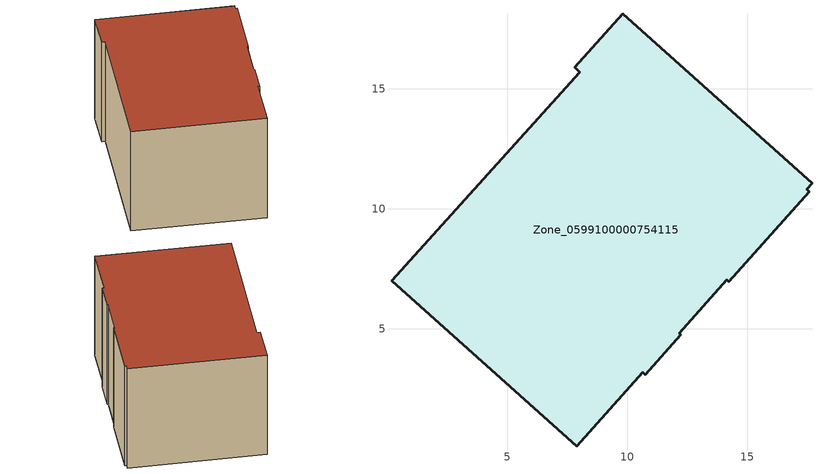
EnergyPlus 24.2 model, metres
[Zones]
Zone_0599100000754115
 floor ground (C_G): 7.82,15.9 9.8,18.13 17.7,11.06 17.47,10.8 17.58,10.7 14.22,6.97 14.15,7.03 12.16,4.8 12.23,4.74 10.76,3.09 10.65,3.19 7.88,0.1 0.17,7 8.02,15.7 z7.39
 wall outside (C_F): 12.23,4.74 12.16,4.8 14.15,7.03 14.22,6.97 17.58,10.7 17.47,10.8 17.7,11.06 9.8,18.13 7.82,15.9 8.02,15.7 0.17,7 7.88,0.1 10.65,3.19 10.76,3.09 12.23,4.74 z7.39:16.5
 roof outside (C_R): 9.8,18.13 7.82,15.9 8.02,15.7 0.17,7 7.88,0.1 10.65,3.19 10.76,3.09 12.23,4.74 12.16,4.8 14.15,7.03 14.22,6.97 17.58,10.7 17.47,10.8 17.7,11.06 z16.5
[BUILDING]
Pand.0599100000754115: North Axis=0; Terrain=City; Loads Convergence Tolerance Value=0.04; Temperature Convergence Tolerance Value=0.4; Solar Distribution=FullExterior; Maximum Number of Warmup Days=25; Minimum Number of Warmup Days=1
[Site:Location]
Rotterdam.The.Hague.AP_ZH_NLD Design_Conditions: Latitude=51.96; Longitude=4.45; Time Zone=1; Elevation=-4.5
[SITE:GROUNDTEMPERATURE:BUILDINGSURFACE]
18, 18, 18, 18, 18, 18, 18, 18, 18, 18, 18, 18
[MATERIAL] Thermal Absorptance=0.9; Solar Absorptance=0.7; Visible Absorptance=0.7
Name | Roughness | Thickness | Conductivity | Density | Specific Heat
G.D.2006-2014 | MediumSmooth | 0.15 | 0.06 | 540 | 1210
F.D.2006-2014 | Rough | 0.3 | 0.12 | 1920 | 840
R.D.2006-2014 | MediumRough | 0.2 | 0.08 | 1500 | 1000
[CONSTRUCTION]
C_G: G.D.2006-2014
C_F: F.D.2006-2014
C_R: R.D.2006-2014
[ZONE]
Zone_0599100000754115: Type=1; Multiplier=1; Ceiling Height=Autocalculate; Volume=Autocalculate; Floor Area=autocalculate; Part of Total Floor Area=Yes
[ZONEINFILTRATION:DESIGNFLOWRATE]
Infil_Zone_0599100000754115: Zone or ZoneList or Space or SpaceList=Zone_0599100000754115; Schedule=AlwaysOn; Design Flow Rate Calculation Method=Flow/Area; Flow Rate per Floor Area=0.0021; Constant Term Coefficient=1; Temperature Term Coefficient=0; Velocity Term Coefficient=0; Velocity Squared Term Coefficient=0
[HVACTEMPLATE:ZONE:IDEALLOADSAIRSYSTEM]
Zone_0599100000754115: Maximum Heating Supply Air Temperature=50; Minimum Cooling Supply Air Temperature=13; Maximum Heating Supply Air Humidity Ratio=0.0156; Minimum Cooling Supply Air Humidity Ratio=0.0077; Heating Limit=NoLimit; Cooling Limit=NoLimit; Dehumidification Control Type=ConstantSensibleHeatRatio; Cooling Sensible Heat Ratio=0.7; Dehumidification Setpoint=60; Humidification Control Type=None; Humidification Setpoint=30; Outdoor Air Method=None; Outdoor Air Flow Rate per Person=0.00944; Outdoor Air Flow Rate per Zone Floor Area=0; Outdoor Air Flow Rate per Zone=0; Demand Controlled Ventilation Type=None; Outdoor Air Economizer Type=NoEconomizer; Heat Recovery Type=None; Sensible Heat Recovery Effectiveness=0.7; Latent Heat Recovery Effectiveness=0.65
[ZONECONTROL:THERMOSTAT]
ThermostatControl_Zone_0599100000754115: Zone or ZoneList=Zone_0599100000754115; Control Type Schedule=DualSetpointControlType; Control 1=Thermostat_Zone_0599100000754115; Temperature Difference Between Cutout And Setpoint=0
[THERMOSTATSETPOINT:DUALSETPOINT]
Thermostat_Zone_0599100000754115: Heating Setpoint Temperature Schedule=HeatingSetpoint_Zone_0599100000754115; Cooling Setpoint Temperature Schedule=CoolingSetpoint_Zone_0599100000754115
[SCHEDULE:COMPACT]
HeatingSetpoint_Zone_0599100000754115: Through: 12/31, For: AllDays, Until: 24:00, 21
CoolingSetpoint_Zone_0599100000754115: Through: 12/31, For: AllDays, Until: 24:00, 24
DualSetpointControlType: Through: 12/31, For: AllDays, Until: 24:00, 4
AlwaysOn: Through: 12/31, For: AllDays, Until: 24:00, 1
